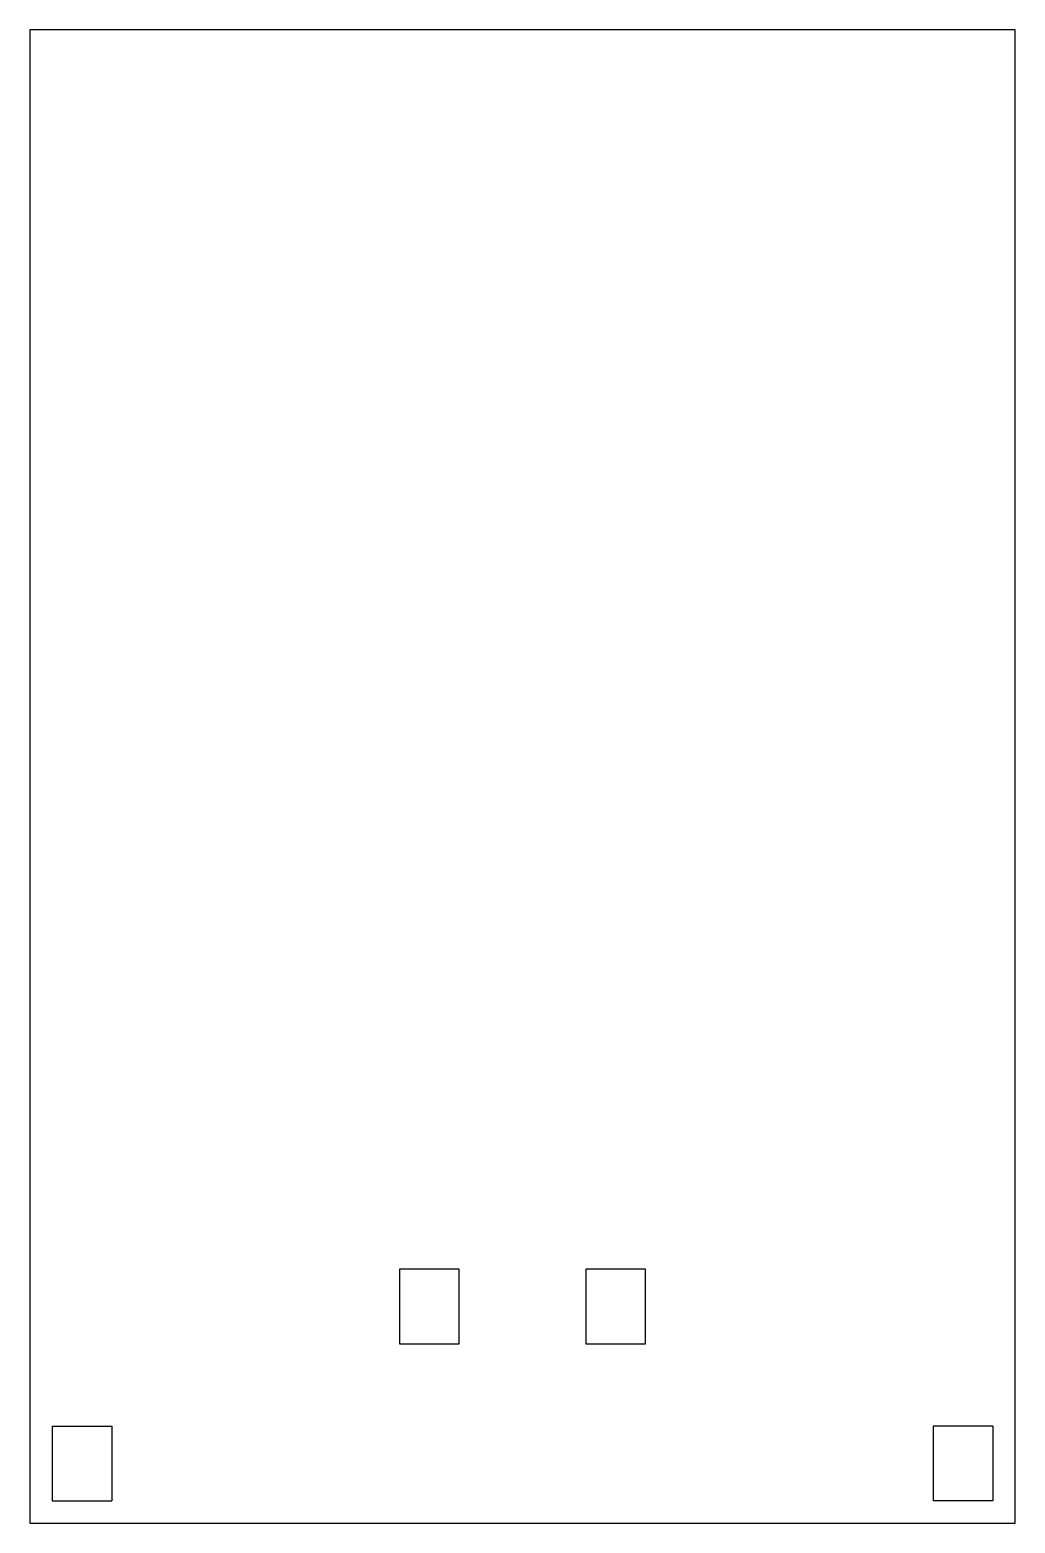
# Model space of a CAD drawing. Header units: millimetres. Extents: x 0 to 132, y 0 to 200.
import ezdxf

# ---------------------------------------------------------------- set-up
doc = ezdxf.new("R2010")
doc.units = ezdxf.units.MM

msp = doc.modelspace()

# ---------------------------------------------------------------- linework, layer by layer
at = {"color": 7, "linetype": 'Continuous', "lineweight": 25}
for p, q in [((132, 200), (0, 200)), ((0, 200), (0, 0)), ((132, 0), (132, 200)), ((49.5, 34), (49.5, 24)), ((57.5, 34), (49.5, 34)), ((57.5, 24), (57.5, 34)), ((82.5, 34), (74.5, 34)), ((74.5, 34), (74.5, 24)), ((82.5, 24), (82.5, 34)), ((49.5, 24), (57.5, 24)), ((74.5, 24), (82.5, 24)), ((3, 13), (3, 3)), ((3, 13), (11, 13)), ((11, 13), (11, 3)), ((129, 13), (121, 13)), ((121, 13), (121, 3)), ((129, 13), (129, 3)), ((3, 3), (11, 3)), ((129, 3), (121, 3)), ((0, 0), (132, 0))]:
    msp.add_line(p, q, dxfattribs=at)

doc.saveas('drawing.dxf')
